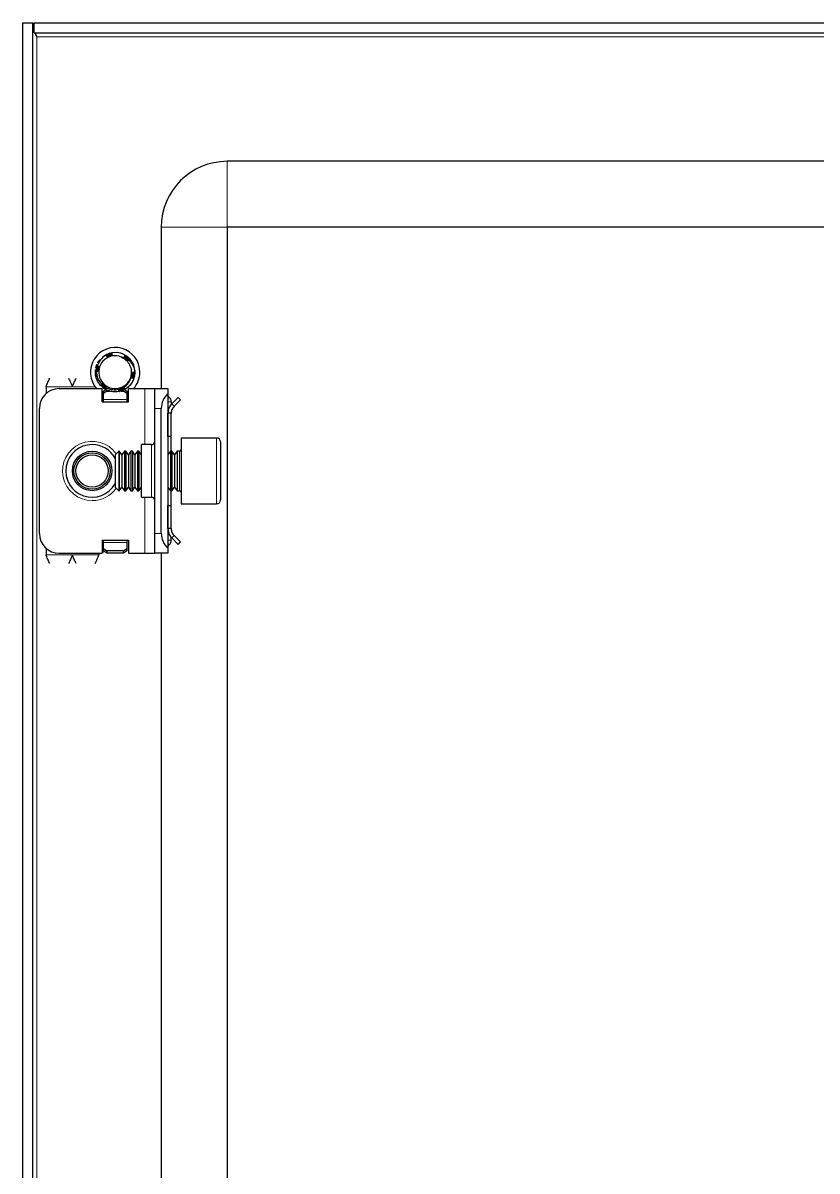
# Model space of a CAD drawing. Header units: millimetres. Extents: x 217 to 1169, y -597 to 1161.
# Drawn here: x 922.8 to 1043.3, y 889.7 to 1064 of the extents above; entities that cross this region are included whole.
import ezdxf

# ---------------------------------------------------------------- set-up
doc = ezdxf.new("R2010")
doc.units = ezdxf.units.MM

msp = doc.modelspace()

# ---------------------------------------------------------------- linework, layer by layer
at = {"color": 7, "linetype": 'Continuous', "lineweight": 25}
for p, q in [((922.78, 1064), (924.28, 1064)), ((922.78, -497), (922.78, 1064)), ((924.28, -497), (924.28, 1064)), ((924.48, 1062.5), (924.48, 1064)), ((924.48, 1064), (1167.08, 1064)), ((924.48, 1062.5), (1167.08, 1062.5)), ((1137.78, 1043), (953.78, 1043)), ((943.78, 1033), (943.78, 1008.5)), ((953.78, 1033), (953.78, -466)), ((1137.78, 1033), (953.78, 1033)), ((935.16, 1013.53), (935.36, 1013.64)), ((935.33, 1013.63), (935.29, 1013.61)), ((935.34, 1013.56), (935.29, 1013.61)), ((935.33, 1013.63), (935.56, 1013.71)), ((935.52, 1013.72), (935.47, 1013.7)), ((935.71, 1013.8), (935.66, 1013.79)), ((935.71, 1013.8), (935.93, 1013.88)), ((935.9, 1013.87), (935.85, 1013.86)), ((936.09, 1013.92), (936.05, 1013.91)), ((936.98, 1014), (936.23, 1013.93)), ((938.48, 1013.48), (938.43, 1013.51)), ((938.64, 1013.36), (938.6, 1013.39)), ((938.8, 1013.22), (938.76, 1013.26)), ((938.94, 1013.08), (938.91, 1013.12)), ((938.94, 1013.08), (939.06, 1012.95)), ((939.05, 1012.96), (939.04, 1012.98)), ((933.78, 1011.1), (933.81, 1011.35)), ((933.78, 1010.89), (933.81, 1011.13)), ((933.78, 1011.1), (933.78, 1011.05)), ((933.78, 1010.89), (933.79, 1010.84)), ((933.8, 1011.3), (933.79, 1011.25)), ((933.82, 1011.51), (933.82, 1011.46)), ((933.86, 1011.71), (933.85, 1011.66)), ((933.86, 1011.71), (933.94, 1011.94)), ((933.92, 1011.9), (933.9, 1011.85)), ((939.07, 1011.87), (939.24, 1011.46)), ((939.77, 1010.81), (939.71, 1010.5)), ((939.77, 1010.81), (939.78, 1010.86)), ((939.78, 1011), (939.78, 1011)), ((933.8, 1010.69), (933.8, 1010.65)), ((933.82, 1010.5), (933.83, 1010.46)), ((933.86, 1010.32), (933.87, 1010.28)), ((933.91, 1010.14), (933.92, 1010.1)), ((933.97, 1009.97), (933.97, 1009.96)), ((939.55, 1009.89), (939.45, 1009.7)), ((939.56, 1009.88), (939.46, 1009.7)), ((939.62, 1010.02), (939.63, 1010.07)), ((939.67, 1010.2), (939.68, 1010.25)), ((939.72, 1010.4), (939.73, 1010.45)), ((939.75, 1010.6), (939.76, 1010.65)), ((926.28, 1008.75), (926.28, 1007.74)), ((928.28, 1008.5), (934.78, 1008.5)), ((934.56, 1008.99), (934.59, 1008.96)), ((934.69, 1008.85), (934.72, 1008.82)), ((934.78, 1006.5), (934.78, 1008.5)), ((934.98, 1007.71), (934.78, 1007.83)), ((935, 1008.59), (934.79, 1008.77)), ((934.84, 1008.72), (934.88, 1008.69)), ((934.98, 1006.5), (934.98, 1007.71)), ((935, 1008.59), (935.04, 1008.56)), ((935.03, 1008.12), (935.37, 1008.37)), ((935.53, 1008.12), (935.03, 1007.77)), ((935.03, 1007.77), (935.03, 1008.12)), ((935.03, 1006.86), (935.03, 1007.77)), ((935.17, 1008.47), (935.21, 1008.45)), ((935.35, 1008.37), (935.21, 1008.48)), ((935.35, 1008.37), (935.39, 1008.34)), ((935.53, 1008.12), (935.93, 1008.12)), ((935.71, 1008.2), (935.75, 1008.19)), ((935.88, 1008.14), (935.93, 1008.13)), ((936.06, 1008.09), (936.11, 1008.08)), ((937.23, 1008.04), (937.05, 1008.02)), ((937.38, 1008.06), (937.42, 1008.07)), ((937.62, 1008.12), (938.03, 1008.12)), ((938.53, 1007.77), (938.03, 1008.12)), ((938.13, 1008.41), (938.53, 1008.12)), ((938.53, 1008.12), (938.53, 1007.77)), ((938.78, 1007.83), (938.53, 1007.69)), ((938.53, 1007.77), (938.53, 1006.86)), ((938.78, 1006.5), (938.78, 1008.5)), ((938.78, 1008.5), (941.28, 1008.5)), ((941.28, 1008.5), (942.78, 1008.5)), ((942.78, 1008.5), (944.78, 1008.5)), ((942.78, 1005.5), (942.78, 1008.5)), ((944.78, 1008.5), (944.78, 1007.74)), ((944.78, 1007.74), (944.78, 984.27)), ((944.78, 1007.42), (944.99, 1007.21)), ((934.78, 1006.5), (938.78, 1006.5)), ((935.03, 1006.5), (935.03, 1006.86)), ((938.53, 1006.86), (938.53, 1006.5)), ((945.28, 1006.5), (945.28, 1006.04)), ((945.37, 1006.17), (946.34, 1007.14)), ((945.72, 1005.81), (945.37, 1006.17)), ((945.72, 1005.81), (946.7, 1006.79)), ((946.34, 1007.14), (946.7, 1006.79)), ((925.28, 986.5), (925.28, 1005.5)), ((942.78, 986.5), (942.78, 1005.5)), ((943.78, 986.5), (943.78, 1005.5)), ((945.28, 1004.75), (944.78, 1004.75)), ((944.78, 1001.25), (944.78, 1004.75)), ((945.28, 1001.25), (945.28, 1004.75)), ((945.28, 1001.25), (944.78, 1001.25)), ((945.28, 999), (945.28, 1001.25)), ((952.18, 1001), (946.78, 1001)), ((946.78, 1001), (946.78, 993.31)), ((952.78, 1000.4), (952.78, 993.63)), ((937.34, 999), (936.78, 998.45)), ((937.39, 999), (937.34, 999)), ((937.34, 999), (937.34, 994.39)), ((937.78, 998.45), (937.39, 999)), ((937.39, 999), (937.39, 998.53)), ((938.17, 999), (937.78, 998.45)), ((938.39, 999), (938.17, 999)), ((938.17, 999), (938.17, 998.53)), ((938.78, 998.45), (938.39, 999)), ((938.39, 999), (938.39, 998.53)), ((939.17, 999), (938.78, 998.45)), ((939.39, 999), (939.17, 999)), ((939.17, 999), (939.17, 998.53)), ((939.78, 998.45), (939.39, 999)), ((939.39, 999), (939.39, 998.53)), ((940.17, 999), (939.78, 998.45)), ((940.39, 999), (940.17, 999)), ((940.17, 999), (940.17, 998.53)), ((940.78, 998.45), (940.39, 999)), ((940.39, 999), (940.39, 998.53)), ((942.28, 1000), (940.78, 1000)), ((940.78, 992), (940.78, 1000)), ((945.17, 999), (944.78, 998.45)), ((945.39, 999), (945.17, 999)), ((945.17, 999), (945.17, 998.53)), ((945.78, 998.45), (945.39, 999)), ((945.39, 999), (945.39, 998.53)), ((946.17, 999), (945.78, 998.45)), ((946.53, 999), (946.17, 999)), ((946.17, 999), (946.17, 998.53)), ((936.78, 998.45), (936.78, 994.69)), ((937.39, 998.53), (937.39, 993)), ((937.78, 998.45), (937.78, 998.06)), ((937.78, 998.06), (937.78, 993.56)), ((938.17, 998.53), (938.17, 993)), ((938.39, 998.53), (938.39, 993)), ((938.78, 998.45), (938.78, 998.06)), ((938.78, 998.06), (938.78, 993.56)), ((939.17, 998.53), (939.17, 993)), ((939.39, 998.53), (939.39, 993)), ((939.78, 998.45), (939.78, 998.06)), ((939.78, 998.06), (939.78, 993.56)), ((940.17, 998.53), (940.17, 993)), ((940.39, 998.53), (940.39, 993)), ((945.17, 998.53), (945.17, 993)), ((945.39, 998.53), (945.39, 993)), ((945.78, 998.45), (945.78, 998.06)), ((945.78, 998.06), (945.78, 993.56)), ((946.17, 998.53), (946.17, 993)), ((936.78, 994.69), (936.78, 993.56)), ((936.78, 993.56), (937.34, 993)), ((937.34, 994.39), (937.34, 993)), ((937.39, 993), (937.78, 993.56)), ((937.78, 993.56), (938.17, 993)), ((938.39, 993), (938.78, 993.56)), ((938.78, 993.56), (939.17, 993)), ((939.39, 993), (939.78, 993.56)), ((939.78, 993.56), (940.17, 993)), ((940.39, 993), (940.78, 993.56)), ((944.78, 993.56), (945.17, 993)), ((945.39, 993), (945.78, 993.56)), ((945.78, 993.56), (946.17, 993)), ((952.78, 993.63), (952.78, 991.6)), ((937.34, 993), (937.39, 993)), ((938.17, 993), (938.39, 993)), ((939.17, 993), (939.39, 993)), ((940.17, 993), (940.39, 993)), ((940.78, 992), (942.28, 992)), ((945.17, 993), (945.39, 993)), ((945.28, 990.75), (945.28, 993)), ((946.17, 993), (946.53, 993)), ((946.78, 993.31), (946.78, 991)), ((944.78, 990.75), (945.28, 990.75)), ((944.78, 987.25), (944.78, 990.75)), ((945.28, 987.25), (945.28, 990.75)), ((946.78, 991), (952.18, 991)), ((942.78, 983.5), (942.78, 986.5)), ((945.28, 987.25), (944.78, 987.25)), ((934.78, 985.5), (934.78, 983.5)), ((934.78, 985.5), (938.78, 985.5)), ((934.98, 983.62), (934.98, 985.5)), ((935.03, 985.15), (935.03, 985.5)), ((935.03, 984.24), (935.03, 985.15)), ((938.53, 985.5), (938.53, 985.15)), ((938.53, 985.15), (938.53, 984.24)), ((938.78, 985.5), (938.78, 983.5)), ((944.99, 984.8), (944.78, 984.59)), ((945.28, 985.5), (945.28, 985.9)), ((945.72, 986.19), (945.37, 985.84)), ((945.37, 985.84), (946.34, 984.86)), ((945.72, 986.19), (946.7, 985.22)), ((946.34, 984.86), (946.7, 985.22)), ((926.28, 984.27), (926.28, 983.25)), ((928.28, 983.5), (934.78, 983.5)), ((934.28, 983.5), (934.28, 983.25)), ((934.78, 983.62), (934.98, 983.62)), ((935.03, 983.88), (935.03, 984.24)), ((935.03, 984.24), (935.53, 983.88)), ((935.53, 983.53), (935.03, 983.88)), ((935.53, 983.88), (935.53, 983.53)), ((938.03, 983.88), (935.53, 983.88)), ((938.03, 983.53), (935.53, 983.53)), ((938.03, 983.88), (938.53, 984.24)), ((938.03, 983.53), (938.03, 983.88)), ((938.53, 983.88), (938.03, 983.53)), ((938.53, 984.24), (938.53, 983.88)), ((938.78, 983.5), (941.28, 983.5)), ((941.28, 983.5), (942.78, 983.5)), ((944.78, 983.5), (942.78, 983.5)), ((943.78, 983.5), (943.78, 608.5)), ((944.78, 984.27), (944.78, 983.5))]:
    msp.add_line(p, q, dxfattribs=at)
at = {"color": 8, "linetype": 'Continuous', "lineweight": 18}
for p, q in [((924.88, -494.9), (924.88, 1061.9)), ((924.88, 1061.9), (1166.68, 1061.9)), ((953.78, 1033), (953.78, 1043)), ((953.78, 1033), (943.78, 1033)), ((926.28, 1008.75), (930.28, 1008.75)), ((930.28, 1008.75), (933.78, 1008.75)), ((941.28, 1000), (941.28, 1008.5)), ((938.53, 1006.86), (935.03, 1006.86)), ((944.78, 1007), (944.99, 1007.21)), ((944.78, 1006.5), (945.28, 1006.5)), ((943.78, 1005.5), (942.78, 1005.5)), ((952.18, 993.31), (952.18, 1001)), ((942.28, 992), (942.28, 1000)), ((946.53, 993), (946.53, 999)), ((941.28, 983.5), (941.28, 992)), ((952.18, 991), (952.18, 993.31)), ((942.78, 986.5), (943.78, 986.5)), ((935.03, 985.15), (938.53, 985.15)), ((944.78, 985.5), (945.28, 985.5)), ((944.78, 985), (944.99, 984.8)), ((926.28, 983.25), (930.28, 983.25)), ((934.28, 983.25), (930.28, 983.25))]:
    msp.add_line(p, q, dxfattribs=at)
at = {"color": 7, "linetype": 'Continuous', "lineweight": 25}
for radius in [3, 2.76, 2.45]:
    msp.add_circle((933.28, 996), radius, dxfattribs=at)
for centre, radius, start, end in [((953.78, 1033), 10, 90, 180), ((936.78, 1011), 3.75, 0, 221.8103), ((936.78, 1011), 2.5, 108.5944, 168.5944), ((936.78, 1011), 2.5, 75.8881, 108.5944), ((936.78, 1011), 3, 59.9286, 86.2193), ((936.78, 1011), 3, 360, 40.7437), ((936.78, 1011), 2.5, 168.5944, 228.5944), ((936.78, 1011), 2.5, 348.5944, 10.5165), ((936.78, 1011), 3.75, 318.1897, 0), ((936.78, 1011), 2.5, 228.5944, 288.5944), ((936.78, 1011), 2.5, 288.5944, 348.5944), ((928.28, 1005.5), 3, 90, 180), ((946.78, 1005.5), 3, 131.8103, 180), ((944.28, 1006.5), 1, 360, 45), ((942.28, 1000.5), 0.5, 270, 0), ((952.18, 1000.4), 0.6, 0, 90), ((933.28, 996), 4, 90, 331.045), ((933.28, 996), 4, 28.955, 90), ((946.53, 999.25), 0.25, 270, 0), ((942.28, 991.5), 0.5, 0, 90), ((946.53, 992.75), 0.25, 0, 90), ((952.18, 991.6), 0.6, 270, 360), ((928.28, 986.5), 3, 180, 270), ((946.78, 986.5), 3, 180, 228.1897), ((944.28, 985.5), 1, 315, 0)]:
    msp.add_arc(centre, radius, start, end, dxfattribs=at)
at = {"color": 8, "linetype": 'Continuous', "lineweight": 18}
for start, end in [(35.4622, 270), (270, 324.5378)]:
    msp.add_arc((933.28, 996), 4.5, start, end, dxfattribs=at)
at = {"color": 7, "linetype": 'Continuous', "lineweight": 25}
for points, knots in [([(924.48, 1062.89), (924.47, 1062.93), (924.33, 1063.3), (924.3, 1063.67), (924.28, 1064)], [0, 0, 0, 0, 0.09093, 1, 1, 1, 1]), ([(924.88, 1061.9), (924.8, 1062.09), (924.7, 1062.29), (924.63, 1062.49), (924.62, 1062.5)], [0, 0, 0, 0, 0.908361, 1, 1, 1, 1]), ([(935.32, 1013.56), (935.25, 1013.51), (934.9, 1013.28), (934.41, 1012.77), (934.18, 1012.22), (934.08, 1011.97)], [0, 0, 0, 0, 0.128781, 0.613629, 1, 1, 1, 1]), ([(934.15, 1012.42), (934.15, 1012.44), (934.22, 1012.62), (934.35, 1012.77), (934.46, 1012.9)], [0, 0, 0, 0, 0.128161, 1, 1, 1, 1]), ([(935.98, 1013.37), (935.97, 1013.37), (935.92, 1013.35), (935.85, 1013.34), (935.75, 1013.34), (935.66, 1013.35), (935.57, 1013.38), (935.49, 1013.42), (935.41, 1013.46), (935.36, 1013.51), (935.33, 1013.55), (935.32, 1013.56)], [0, 0, 0, 0, 0.0429601, 0.1733, 0.2742626, 0.4010814, 0.5277159, 0.6542588, 0.7807587, 0.9368521, 1, 1, 1, 1]), ([(935.33, 1013.63), (935.36, 1013.61), (935.42, 1013.57), (935.49, 1013.5), (935.53, 1013.44), (935.55, 1013.4), (935.55, 1013.39)], [0, 0, 0, 0, 0.319514, 0.608493, 0.891527, 1, 1, 1, 1]), ([(935.63, 1013.37), (935.63, 1013.37), (935.63, 1013.4), (935.61, 1013.47), (935.58, 1013.56), (935.53, 1013.64), (935.49, 1013.68), (935.47, 1013.7)], [0, 0, 0, 0, 0.00279, 0.269575, 0.536371, 0.765499, 1, 1, 1, 1]), ([(935.52, 1013.72), (935.55, 1013.7), (935.6, 1013.66), (935.66, 1013.58), (935.7, 1013.5), (935.73, 1013.42), (935.73, 1013.37), (935.74, 1013.35)], [0, 0, 0, 0, 0.234253, 0.442787, 0.646465, 0.841043, 1, 1, 1, 1]), ([(935.77, 1013.34), (935.77, 1013.37), (935.78, 1013.44), (935.78, 1013.53), (935.75, 1013.63), (935.71, 1013.71), (935.68, 1013.76), (935.66, 1013.79)], [0, 0, 0, 0, 0.181695, 0.396783, 0.61186, 0.803681, 1, 1, 1, 1]), ([(935.71, 1013.8), (935.73, 1013.78), (935.78, 1013.73), (935.83, 1013.65), (935.87, 1013.57), (935.88, 1013.48), (935.88, 1013.41), (935.87, 1013.37), (935.87, 1013.35)], [0, 0, 0, 0, 0.208724, 0.39105, 0.568219, 0.73683, 0.894853, 1, 1, 1, 1]), ([(935.89, 1013.35), (935.89, 1013.36), (935.91, 1013.4), (935.93, 1013.47), (935.94, 1013.57), (935.93, 1013.67), (935.9, 1013.77), (935.87, 1013.83), (935.85, 1013.86)], [0, 0, 0, 0, 0.043388, 0.23288, 0.422274, 0.611632, 0.803279, 1, 1, 1, 1]), ([(935.9, 1013.87), (935.92, 1013.84), (935.96, 1013.79), (936, 1013.7), (936.02, 1013.62), (936.02, 1013.54), (936.01, 1013.46), (936, 1013.41), (935.98, 1013.38), (935.98, 1013.37)], [0, 0, 0, 0, 0.198483, 0.367712, 0.531083, 0.685778, 0.830503, 0.965152, 1, 1, 1, 1]), ([(936.23, 1013.93), (936.24, 1013.91), (936.26, 1013.86), (936.28, 1013.79), (936.28, 1013.71), (936.26, 1013.63), (936.22, 1013.55), (936.16, 1013.47), (936.07, 1013.41), (936.01, 1013.38), (935.98, 1013.37)], [0, 0, 0, 0, 0.098631, 0.238541, 0.378532, 0.49895, 0.601027, 0.777401, 0.9101, 1, 1, 1, 1]), ([(936, 1013.39), (936.01, 1013.41), (936.04, 1013.46), (936.07, 1013.55), (936.09, 1013.65), (936.09, 1013.78), (936.06, 1013.86), (936.05, 1013.91)], [0, 0, 0, 0, 0.13286, 0.29106, 0.491007, 0.69089, 1, 1, 1, 1]), ([(936.09, 1013.92), (936.1, 1013.9), (936.13, 1013.84), (936.16, 1013.76), (936.17, 1013.68), (936.16, 1013.6), (936.13, 1013.51), (936.09, 1013.45), (936.06, 1013.41)], [0, 0, 0, 0, 0.16279, 0.324686, 0.479688, 0.626058, 0.76302, 1, 1, 1, 1]), ([(936.08, 1013.42), (936.09, 1013.43), (936.12, 1013.45), (936.15, 1013.51), (936.2, 1013.59), (936.23, 1013.68), (936.24, 1013.77), (936.24, 1013.86), (936.24, 1013.91), (936.23, 1013.93)], [0, 0, 0, 0, 0.036757, 0.196192, 0.355485, 0.51469, 0.719746, 0.882005, 1, 1, 1, 1]), ([(937.39, 1013.43), (937.67, 1013.38), (937.97, 1013.32), (938.24, 1013.19), (938.25, 1013.19)], [0, 0, 0, 0, 0.965671, 1, 1, 1, 1]), ([(937.39, 1013.43), (937.48, 1013.39), (937.62, 1013.33), (937.75, 1013.26), (937.79, 1013.24)], [0, 0, 0, 0, 0.681733, 1, 1, 1, 1]), ([(937.79, 1013.24), (937.86, 1013.2), (938.18, 1013.04), (938.7, 1012.63), (938.95, 1012.12), (939.07, 1011.87)], [0, 0, 0, 0, 0.130652, 0.560007, 1, 1, 1, 1]), ([(938.25, 1013.19), (938.24, 1013.21), (938.23, 1013.25), (938.22, 1013.33), (938.23, 1013.42), (938.24, 1013.51), (938.27, 1013.57), (938.28, 1013.6)], [0, 0, 0, 0, 0.113604, 0.31095, 0.508229, 0.75166, 1, 1, 1, 1]), ([(938.3, 1013.59), (938.3, 1013.55), (938.3, 1013.48), (938.27, 1013.39), (938.25, 1013.33), (938.23, 1013.3), (938.23, 1013.3)], [0, 0, 0, 0, 0.357139, 0.680979, 0.998183, 1, 1, 1, 1]), ([(938.24, 1013.21), (938.26, 1013.23), (938.31, 1013.27), (938.37, 1013.34), (938.41, 1013.42), (938.43, 1013.48), (938.43, 1013.51)], [0, 0, 0, 0, 0.228254, 0.510351, 0.752319, 1, 1, 1, 1]), ([(938.85, 1012.79), (938.83, 1012.78), (938.79, 1012.77), (938.7, 1012.76), (938.6, 1012.78), (938.52, 1012.82), (938.44, 1012.87), (938.35, 1012.95), (938.28, 1013.07), (938.26, 1013.15), (938.25, 1013.19)], [0, 0, 0, 0, 0.0736464, 0.1695635, 0.351373, 0.4388934, 0.519676, 0.6829056, 0.8511995, 1, 1, 1, 1]), ([(938.48, 1013.48), (938.47, 1013.44), (938.46, 1013.37), (938.43, 1013.28), (938.38, 1013.2), (938.33, 1013.14), (938.29, 1013.11), (938.27, 1013.1)], [0, 0, 0, 0, 0.240212, 0.454711, 0.664287, 0.864517, 1, 1, 1, 1]), ([(938.29, 1013.07), (938.31, 1013.08), (938.37, 1013.1), (938.45, 1013.16), (938.52, 1013.23), (938.57, 1013.3), (938.59, 1013.36), (938.6, 1013.39)], [0, 0, 0, 0, 0.172104, 0.391099, 0.610089, 0.802801, 1, 1, 1, 1]), ([(938.64, 1013.36), (938.64, 1013.32), (938.62, 1013.25), (938.58, 1013.17), (938.52, 1013.1), (938.46, 1013.04), (938.4, 1013), (938.35, 1012.99), (938.34, 1012.99)], [0, 0, 0, 0, 0.209239, 0.392702, 0.571062, 0.740844, 0.899958, 1, 1, 1, 1]), ([(938.35, 1012.96), (938.36, 1012.96), (938.4, 1012.97), (938.48, 1013), (938.57, 1013.04), (938.65, 1013.1), (938.71, 1013.17), (938.75, 1013.23), (938.76, 1013.26)], [0, 0, 0, 0, 0.0505, 0.241124, 0.431653, 0.622154, 0.808692, 1, 1, 1, 1]), ([(938.8, 1013.22), (938.79, 1013.19), (938.76, 1013.13), (938.71, 1013.05), (938.65, 1012.99), (938.58, 1012.94), (938.5, 1012.91), (938.45, 1012.9), (938.42, 1012.9), (938.41, 1012.9)], [0, 0, 0, 0, 0.198035, 0.367663, 0.531495, 0.686664, 0.831818, 0.981917, 1, 1, 1, 1]), ([(938.43, 1012.88), (938.43, 1012.88), (938.47, 1012.88), (938.53, 1012.89), (938.62, 1012.91), (938.7, 1012.94), (938.78, 1012.99), (938.85, 1013.04), (938.89, 1013.09), (938.91, 1013.12)], [0, 0, 0, 0, 0.018281, 0.175639, 0.332896, 0.490097, 0.647274, 0.821632, 1, 1, 1, 1]), ([(938.94, 1013.08), (938.93, 1013.06), (938.9, 1013.01), (938.84, 1012.94), (938.77, 1012.89), (938.7, 1012.85), (938.63, 1012.83), (938.55, 1012.83), (938.5, 1012.84), (938.48, 1012.84)], [0, 0, 0, 0, 0.159446, 0.318034, 0.469983, 0.61348, 0.747649, 0.872856, 1, 1, 1, 1]), ([(938.49, 1012.83), (938.52, 1012.82), (938.58, 1012.81), (938.66, 1012.81), (938.74, 1012.82), (938.83, 1012.84), (938.93, 1012.89), (939, 1012.95), (939.04, 1012.98)], [0, 0, 0, 0, 0.149407, 0.278563, 0.407661, 0.536722, 0.727045, 1, 1, 1, 1]), ([(939.05, 1012.96), (939.04, 1012.94), (939.01, 1012.89), (938.94, 1012.83), (938.89, 1012.8), (938.86, 1012.79), (938.85, 1012.79)], [0, 0, 0, 0, 0.315056, 0.630194, 0.945514, 1, 1, 1, 1]), ([(938.85, 1012.79), (938.88, 1012.76), (939.12, 1012.54), (939.47, 1012.08), (939.71, 1011.47), (939.76, 1011.12), (939.78, 1011)], [0, 0, 0, 0, 0.050685, 0.485619, 0.826643, 1, 1, 1, 1]), ([(933.78, 1011.1), (933.81, 1011.11), (933.88, 1011.14), (933.97, 1011.17), (934.06, 1011.17), (934.11, 1011.16), (934.13, 1011.16)], [0, 0, 0, 0, 0.2937792, 0.5589816, 0.8184942, 1, 1, 1, 1]), ([(934.01, 1011.07), (933.99, 1011.07), (933.94, 1011.08), (933.87, 1011.07), (933.81, 1011.06), (933.78, 1011.05)], [0, 0, 0, 0, 0.236131, 0.613435, 1, 1, 1, 1]), ([(934.56, 1008.99), (934.43, 1009.14), (934.15, 1009.49), (933.86, 1010.15), (933.81, 1010.66), (933.78, 1010.92)], [0, 0, 0, 0, 0.274163, 0.639603, 1, 1, 1, 1]), ([(934.18, 1011.2), (934.17, 1011.21), (934.14, 1011.23), (934.06, 1011.25), (933.97, 1011.27), (933.88, 1011.27), (933.82, 1011.26), (933.79, 1011.25)], [0, 0, 0, 0, 0.050156, 0.304513, 0.55888, 0.776903, 1, 1, 1, 1]), ([(933.8, 1011.3), (933.83, 1011.32), (933.89, 1011.34), (933.99, 1011.35), (934.08, 1011.35), (934.16, 1011.33), (934.22, 1011.31), (934.24, 1011.29), (934.24, 1011.29)], [0, 0, 0, 0, 0.227908, 0.430276, 0.627707, 0.816134, 0.99284, 1, 1, 1, 1]), ([(933.82, 1011.51), (933.86, 1011.52), (933.92, 1011.53), (934.02, 1011.54), (934.11, 1011.52), (934.19, 1011.49), (934.25, 1011.45), (934.29, 1011.42), (934.3, 1011.4)], [0, 0, 0, 0, 0.205811, 0.38496, 0.558827, 0.724121, 0.878934, 1, 1, 1, 1]), ([(934.26, 1011.32), (934.23, 1011.34), (934.18, 1011.38), (934.09, 1011.43), (934, 1011.45), (933.91, 1011.47), (933.85, 1011.46), (933.82, 1011.46)], [0, 0, 0, 0, 0.19243, 0.403622, 0.614801, 0.805152, 1, 1, 1, 1]), ([(934.29, 1011.45), (934.27, 1011.48), (934.22, 1011.52), (934.14, 1011.58), (934.05, 1011.63), (933.96, 1011.65), (933.89, 1011.66), (933.85, 1011.66)], [0, 0, 0, 0, 0.183111, 0.381533, 0.579913, 0.787111, 1, 1, 1, 1]), ([(933.86, 1011.71), (933.9, 1011.71), (933.97, 1011.72), (934.06, 1011.71), (934.14, 1011.68), (934.21, 1011.64), (934.27, 1011.59), (934.3, 1011.55), (934.32, 1011.53)], [0, 0, 0, 0, 0.207037, 0.38272, 0.55212, 0.712365, 0.86221, 1, 1, 1, 1]), ([(934.33, 1011.54), (934.31, 1011.56), (934.29, 1011.61), (934.24, 1011.67), (934.16, 1011.74), (934.08, 1011.8), (933.99, 1011.83), (933.93, 1011.85), (933.9, 1011.85)], [0, 0, 0, 0, 0.112687, 0.266978, 0.464332, 0.661607, 0.829157, 1, 1, 1, 1]), ([(933.91, 1011.83), (933.91, 1011.86), (933.93, 1011.97), (933.98, 1012.07), (934.02, 1012.15)], [0, 0, 0, 0, 0.218168, 1, 1, 1, 1]), ([(933.92, 1011.9), (933.95, 1011.89), (934.01, 1011.89), (934.09, 1011.87), (934.16, 1011.83), (934.23, 1011.78), (934.28, 1011.73), (934.31, 1011.67), (934.33, 1011.63), (934.34, 1011.61)], [0, 0, 0, 0, 0.164802, 0.328662, 0.485343, 0.633184, 0.771489, 0.900657, 1, 1, 1, 1]), ([(934.33, 1011.5), (934.32, 1011.47), (934.3, 1011.39), (934.25, 1011.29), (934.18, 1011.2), (934.12, 1011.14), (934.05, 1011.09), (933.99, 1011.06), (933.95, 1011.05), (933.94, 1011.04)], [0, 0, 0, 0, 0.125166, 0.336769, 0.488675, 0.640371, 0.791962, 0.943503, 1, 1, 1, 1]), ([(933.94, 1011.04), (933.95, 1010.97), (933.97, 1010.58), (934.14, 1009.91), (934.51, 1009.43), (934.68, 1009.21)], [0, 0, 0, 0, 0.108003, 0.585763, 1, 1, 1, 1]), ([(934.08, 1011.97), (934.08, 1011.97), (934.11, 1011.96), (934.17, 1011.93), (934.23, 1011.89), (934.27, 1011.83), (934.31, 1011.76), (934.34, 1011.65), (934.34, 1011.56), (934.33, 1011.51), (934.33, 1011.5)], [0, 0, 0, 0, 0.022761, 0.192243, 0.346896, 0.477535, 0.588677, 0.783334, 0.968624, 1, 1, 1, 1]), ([(934.35, 1011.57), (934.34, 1011.6), (934.33, 1011.67), (934.29, 1011.75), (934.24, 1011.83), (934.18, 1011.89), (934.13, 1011.94), (934.09, 1011.96), (934.08, 1011.97)], [0, 0, 0, 0, 0.182737, 0.363423, 0.543947, 0.724373, 0.904747, 1, 1, 1, 1]), ([(939.29, 1010.67), (939.3, 1010.78), (939.31, 1011.04), (939.27, 1011.3), (939.24, 1011.46)], [0, 0, 0, 0, 0.408521, 1, 1, 1, 1]), ([(939.29, 1010.72), (939.3, 1010.73), (939.31, 1010.76), (939.36, 1010.81), (939.41, 1010.87), (939.47, 1010.91), (939.55, 1010.96), (939.63, 1010.99), (939.71, 1011), (939.76, 1011), (939.78, 1011)], [0, 0, 0, 0, 0.060221, 0.18113, 0.301988, 0.42281, 0.589437, 0.75603, 0.87711, 1, 1, 1, 1]), ([(939.77, 1010.81), (939.74, 1010.79), (939.68, 1010.76), (939.58, 1010.75), (939.49, 1010.75), (939.41, 1010.76), (939.36, 1010.78), (939.34, 1010.79)], [0, 0, 0, 0, 0.235039, 0.445532, 0.651268, 0.847853, 1, 1, 1, 1]), ([(939.42, 1010.87), (939.45, 1010.86), (939.51, 1010.84), (939.6, 1010.83), (939.69, 1010.83), (939.75, 1010.85), (939.78, 1010.86)], [0, 0, 0, 0, 0.237597, 0.516729, 0.755527, 1, 1, 1, 1]), ([(939.78, 1011.01), (939.75, 1011), (939.69, 1010.96), (939.6, 1010.94), (939.54, 1010.93), (939.51, 1010.93)], [0, 0, 0, 0, 0.3712256, 0.7088717, 1, 1, 1, 1]), ([(939.78, 1011.01), (939.78, 1010.96), (939.79, 1010.88), (939.77, 1010.81), (939.76, 1010.78)], [0, 0, 0, 0, 0.659859, 1, 1, 1, 1]), ([(926.28, 1008.75), (926.38, 1009), (926.57, 1009.48), (926.76, 1009.88), (926.85, 1010.08)], [0, 0, 0, 0, 0.5020654, 1, 1, 1, 1]), ([(929.71, 1010.07), (929.79, 1009.91), (929.96, 1009.56), (930.15, 1009.07), (930.27, 1008.79), (930.28, 1008.75)], [0, 0, 0, 0, 0.415483, 0.917152, 1, 1, 1, 1]), ([(930.28, 1008.75), (930.38, 1009), (930.57, 1009.48), (930.76, 1009.88), (930.85, 1010.08)], [0, 0, 0, 0, 0.502065, 1, 1, 1, 1]), ([(933.89, 1010.26), (933.88, 1010.3), (933.81, 1010.45), (933.8, 1010.61), (933.79, 1010.73)], [0, 0, 0, 0, 0.28291, 1, 1, 1, 1]), ([(934.09, 1009.71), (934.07, 1009.73), (933.98, 1009.87), (933.94, 1010.03), (933.9, 1010.16)], [0, 0, 0, 0, 0.192577, 1, 1, 1, 1]), ([(934.47, 1009.12), (934.43, 1009.16), (934.29, 1009.3), (934.2, 1009.47), (934.13, 1009.59)], [0, 0, 0, 0, 0.288707, 1, 1, 1, 1]), ([(934.56, 1008.99), (934.57, 1009.02), (934.6, 1009.07), (934.67, 1009.12), (934.74, 1009.17), (934.81, 1009.2), (934.88, 1009.21), (934.95, 1009.21), (934.99, 1009.2), (935, 1009.2)], [0, 0, 0, 0, 0.169226, 0.337427, 0.497935, 0.649179, 0.790582, 0.922688, 1, 1, 1, 1]), ([(935.05, 1009.16), (935.04, 1009.16), (934.97, 1009.16), (934.87, 1009.14), (934.76, 1009.1), (934.67, 1009.04), (934.62, 1008.99), (934.59, 1008.96)], [0, 0, 0, 0, 0.046579, 0.362688, 0.551736, 0.740753, 1, 1, 1, 1]), ([(934.68, 1009.21), (934.69, 1009.21), (934.71, 1009.22), (934.77, 1009.24), (934.85, 1009.25), (934.96, 1009.23), (935.06, 1009.19), (935.11, 1009.14), (935.13, 1009.13)], [0, 0, 0, 0, 0.045866, 0.230744, 0.387461, 0.658246, 0.861978, 1, 1, 1, 1]), ([(935.04, 1009.19), (935.01, 1009.2), (934.95, 1009.22), (934.86, 1009.23), (934.77, 1009.23), (934.71, 1009.21), (934.68, 1009.21)], [0, 0, 0, 0, 0.251795, 0.502165, 0.752314, 1, 1, 1, 1]), ([(934.69, 1008.85), (934.7, 1008.89), (934.73, 1008.95), (934.79, 1009.02), (934.86, 1009.07), (934.93, 1009.11), (935, 1009.14), (935.05, 1009.14), (935.07, 1009.14)], [0, 0, 0, 0, 0.211659, 0.390361, 0.562352, 0.724819, 0.876696, 1, 1, 1, 1]), ([(935.17, 1009.08), (935.16, 1009.08), (935.11, 1009.08), (935.04, 1009.06), (934.95, 1009.03), (934.86, 1008.97), (934.78, 1008.91), (934.74, 1008.85), (934.72, 1008.82)], [0, 0, 0, 0, 0.0538799, 0.2360508, 0.4181152, 0.6001356, 0.7972381, 1, 1, 1, 1]), ([(934.84, 1008.72), (934.85, 1008.75), (934.87, 1008.82), (934.92, 1008.9), (934.98, 1008.97), (935.04, 1009.02), (935.11, 1009.05), (935.16, 1009.06), (935.19, 1009.06)], [0, 0, 0, 0, 0.203485, 0.379971, 0.551008, 0.713426, 0.865499, 1, 1, 1, 1]), ([(935.13, 1009.13), (935.14, 1009.12), (935.17, 1009.09), (935.22, 1009.02), (935.27, 1008.94), (935.31, 1008.85), (935.33, 1008.77), (935.33, 1008.71), (935.34, 1008.68)], [0, 0, 0, 0, 0.066273, 0.267344, 0.423096, 0.618734, 0.814089, 1, 1, 1, 1]), ([(937.94, 1008.64), (938, 1008.68), (938.33, 1008.86), (938.82, 1009.33), (939.13, 1009.92), (939.22, 1010.26), (939.23, 1010.31)], [0, 0, 0, 0, 0.104785, 0.513079, 0.918136, 1, 1, 1, 1]), ([(939.62, 1010.02), (939.41, 1009.6), (939.09, 1008.95), (938.51, 1008.56), (938.3, 1008.42)], [0, 0, 0, 0, 0.657042, 1, 1, 1, 1]), ([(939.41, 1009.62), (939.38, 1009.55), (939.25, 1009.2), (938.93, 1008.88), (938.66, 1008.66), (938.61, 1008.63)], [0, 0, 0, 0, 0.17549, 0.867074, 1, 1, 1, 1]), ([(939.33, 1009.48), (939.31, 1009.43), (939.21, 1009.13), (938.96, 1008.92), (938.76, 1008.75)], [0, 0, 0, 0, 0.171865, 1, 1, 1, 1]), ([(939.05, 1009.04), (939.05, 1009.04), (939.07, 1009.06), (939.08, 1009.08), (939.09, 1009.09)], [0, 0, 0, 0, 0.296796, 1, 1, 1, 1]), ([(939.23, 1010.31), (939.23, 1010.35), (939.22, 1010.41), (939.23, 1010.48), (939.23, 1010.51)], [0, 0, 0, 0, 0.5444726, 1, 1, 1, 1]), ([(939.67, 1010.2), (939.64, 1010.2), (939.58, 1010.2), (939.49, 1010.22), (939.42, 1010.25), (939.35, 1010.29), (939.29, 1010.34), (939.25, 1010.4), (939.23, 1010.43), (939.22, 1010.45)], [0, 0, 0, 0, 0.165667, 0.330522, 0.488809, 0.638525, 0.778629, 0.909213, 1, 1, 1, 1]), ([(939.62, 1010.02), (939.59, 1010.03), (939.53, 1010.03), (939.45, 1010.06), (939.38, 1010.11), (939.32, 1010.16), (939.28, 1010.22), (939.25, 1010.28), (939.23, 1010.34), (939.22, 1010.37), (939.22, 1010.38)], [0, 0, 0, 0, 0.154027, 0.307095, 0.452862, 0.590123, 0.718565, 0.838856, 0.95247, 1, 1, 1, 1]), ([(939.23, 1010.51), (939.23, 1010.52), (939.24, 1010.56), (939.26, 1010.62), (939.28, 1010.66), (939.29, 1010.67)], [0, 0, 0, 0, 0.157682, 0.8030401, 1, 1, 1, 1]), ([(939.25, 1010.51), (939.27, 1010.49), (939.3, 1010.44), (939.36, 1010.38), (939.43, 1010.33), (939.51, 1010.29), (939.6, 1010.26), (939.65, 1010.25), (939.68, 1010.25)], [0, 0, 0, 0, 0.137266, 0.30795, 0.478578, 0.649185, 0.822833, 1, 1, 1, 1]), ([(939.25, 1010.36), (939.26, 1010.35), (939.28, 1010.31), (939.33, 1010.25), (939.4, 1010.18), (939.48, 1010.12), (939.56, 1010.09), (939.61, 1010.07), (939.63, 1010.07)], [0, 0, 0, 0, 0.076151, 0.276704, 0.47712, 0.677473, 0.837574, 1, 1, 1, 1]), ([(939.26, 1010.65), (939.27, 1010.64), (939.3, 1010.61), (939.36, 1010.55), (939.45, 1010.5), (939.54, 1010.46), (939.63, 1010.44), (939.7, 1010.45), (939.73, 1010.45)], [0, 0, 0, 0, 0.069872, 0.258455, 0.446951, 0.635422, 0.81547, 1, 1, 1, 1]), ([(939.72, 1010.4), (939.68, 1010.39), (939.62, 1010.38), (939.52, 1010.38), (939.44, 1010.41), (939.36, 1010.44), (939.3, 1010.48), (939.27, 1010.52), (939.26, 1010.53)], [0, 0, 0, 0, 0.208898, 0.388587, 0.562428, 0.727295, 0.881578, 1, 1, 1, 1]), ([(939.75, 1010.6), (939.72, 1010.59), (939.65, 1010.57), (939.56, 1010.56), (939.47, 1010.57), (939.39, 1010.6), (939.33, 1010.63), (939.29, 1010.65), (939.28, 1010.66)], [0, 0, 0, 0, 0.214065, 0.402363, 0.585629, 0.760234, 0.923894, 1, 1, 1, 1]), ([(939.32, 1010.76), (939.34, 1010.74), (939.39, 1010.7), (939.49, 1010.67), (939.58, 1010.64), (939.67, 1010.64), (939.73, 1010.65), (939.76, 1010.65)], [0, 0, 0, 0, 0.189173, 0.404697, 0.62022, 0.807935, 1, 1, 1, 1]), ([(939.54, 1009.89), (939.53, 1009.83), (939.5, 1009.71), (939.43, 1009.59), (939.4, 1009.53)], [0, 0, 0, 0, 0.462482, 1, 1, 1, 1]), ([(939.72, 1010.4), (939.71, 1010.35), (939.7, 1010.27), (939.66, 1010.19), (939.65, 1010.17)], [0, 0, 0, 0, 0.6579883, 1, 1, 1, 1]), ([(935.24, 1009), (935.24, 1009), (935.2, 1008.99), (935.14, 1008.96), (935.05, 1008.91), (934.98, 1008.84), (934.92, 1008.77), (934.89, 1008.71), (934.88, 1008.69)], [0, 0, 0, 0, 0.002693, 0.20821, 0.413641, 0.619057, 0.807274, 1, 1, 1, 1]), ([(935, 1008.59), (935.01, 1008.62), (935.02, 1008.69), (935.06, 1008.78), (935.11, 1008.86), (935.17, 1008.92), (935.22, 1008.96), (935.25, 1008.97), (935.25, 1008.97)], [0, 0, 0, 0, 0.2228312, 0.4200991, 0.6124087, 0.7958503, 0.9678945, 1, 1, 1, 1]), ([(935.3, 1008.87), (935.29, 1008.87), (935.24, 1008.84), (935.18, 1008.79), (935.12, 1008.72), (935.07, 1008.64), (935.05, 1008.59), (935.04, 1008.56)], [0, 0, 0, 0, 0.0849649, 0.3293377, 0.5737157, 0.7844106, 1, 1, 1, 1]), ([(935.17, 1008.47), (935.17, 1008.51), (935.18, 1008.58), (935.21, 1008.67), (935.25, 1008.75), (935.29, 1008.8), (935.31, 1008.82), (935.31, 1008.82)], [0, 0, 0, 0, 0.275174, 0.522846, 0.765225, 0.99702, 1, 1, 1, 1]), ([(935.34, 1008.69), (935.31, 1008.66), (935.28, 1008.61), (935.23, 1008.53), (935.22, 1008.47), (935.21, 1008.45)], [0, 0, 0, 0, 0.36332, 0.677837, 1, 1, 1, 1]), ([(935.41, 1008.66), (935.41, 1008.65), (935.42, 1008.62), (935.41, 1008.56), (935.38, 1008.47), (935.35, 1008.41), (935.33, 1008.38)], [0, 0, 0, 0, 0.0582551, 0.3055086, 0.6471604, 1, 1, 1, 1]), ([(937.38, 1008.06), (937.35, 1008.06), (937.03, 1008), (936.39, 1007.99), (935.73, 1008.17), (935.4, 1008.34), (935.33, 1008.38)], [0, 0, 0, 0, 0.044285, 0.46488, 0.894202, 1, 1, 1, 1]), ([(935.34, 1008.68), (935.4, 1008.65), (935.73, 1008.47), (936.4, 1008.29), (937.02, 1008.33), (937.31, 1008.4), (937.31, 1008.4)], [0, 0, 0, 0, 0.102158, 0.551599, 0.99962, 1, 1, 1, 1]), ([(935.35, 1008.37), (935.35, 1008.4), (935.35, 1008.47), (935.37, 1008.57), (935.4, 1008.62), (935.41, 1008.65)], [0, 0, 0, 0, 0.371432, 0.710618, 1, 1, 1, 1]), ([(936.29, 1008.06), (936.23, 1008.07), (936.08, 1008.07), (935.94, 1008.12), (935.85, 1008.15)], [0, 0, 0, 0, 0.353316, 1, 1, 1, 1]), ([(936.95, 1008.03), (936.88, 1008.02), (936.71, 1007.99), (936.54, 1008.01), (936.44, 1008.02)], [0, 0, 0, 0, 0.3996251, 1, 1, 1, 1]), ([(937.31, 1008.4), (937.32, 1008.42), (937.34, 1008.47), (937.4, 1008.54), (937.49, 1008.6), (937.55, 1008.62), (937.58, 1008.63)], [0, 0, 0, 0, 0.153621, 0.528305, 0.811762, 1, 1, 1, 1]), ([(937.46, 1008.57), (937.43, 1008.55), (937.38, 1008.51), (937.34, 1008.45), (937.32, 1008.41), (937.31, 1008.4)], [0, 0, 0, 0, 0.41332, 0.833507, 1, 1, 1, 1]), ([(937.38, 1008.06), (937.37, 1008.09), (937.34, 1008.14), (937.33, 1008.23), (937.33, 1008.31), (937.34, 1008.39), (937.37, 1008.48), (937.42, 1008.53), (937.45, 1008.57)], [0, 0, 0, 0, 0.162579, 0.32416, 0.478216, 0.623372, 0.759205, 1, 1, 1, 1]), ([(937.49, 1008.57), (937.49, 1008.57), (937.46, 1008.52), (937.43, 1008.44), (937.4, 1008.32), (937.4, 1008.24), (937.4, 1008.15), (937.42, 1008.1), (937.42, 1008.07)], [0, 0, 0, 0, 0.001313, 0.309582, 0.493731, 0.677835, 0.837663, 1, 1, 1, 1]), ([(937.57, 1008.11), (937.55, 1008.14), (937.51, 1008.19), (937.48, 1008.28), (937.47, 1008.36), (937.47, 1008.45), (937.49, 1008.52), (937.51, 1008.58), (937.53, 1008.61), (937.54, 1008.62)], [0, 0, 0, 0, 0.195461, 0.359649, 0.517607, 0.666788, 0.806268, 0.936243, 1, 1, 1, 1]), ([(937.61, 1008.62), (937.6, 1008.6), (937.57, 1008.54), (937.56, 1008.46), (937.55, 1008.37), (937.56, 1008.25), (937.59, 1008.17), (937.61, 1008.12)], [0, 0, 0, 0, 0.1470651, 0.3212312, 0.4953456, 0.6694433, 1, 1, 1, 1]), ([(937.57, 1008.11), (937.57, 1008.11), (937.59, 1008.11), (937.6, 1008.12), (937.61, 1008.12)], [0, 0, 0, 0, 0.4789775, 1, 1, 1, 1]), ([(937.58, 1008.63), (937.59, 1008.64), (937.64, 1008.65), (937.72, 1008.66), (937.82, 1008.66), (937.89, 1008.65), (937.93, 1008.64), (937.94, 1008.64)], [0, 0, 0, 0, 0.099011, 0.388276, 0.61301, 0.895384, 1, 1, 1, 1]), ([(937.76, 1008.17), (937.73, 1008.19), (937.69, 1008.24), (937.64, 1008.33), (937.62, 1008.41), (937.61, 1008.49), (937.61, 1008.57), (937.62, 1008.61), (937.63, 1008.62)], [0, 0, 0, 0, 0.213002, 0.396975, 0.575181, 0.744364, 0.902779, 1, 1, 1, 1]), ([(937.73, 1008.66), (937.73, 1008.66), (937.71, 1008.62), (937.71, 1008.55), (937.7, 1008.45), (937.72, 1008.35), (937.75, 1008.26), (937.79, 1008.21), (937.8, 1008.18)], [0, 0, 0, 0, 0.019058, 0.219488, 0.419831, 0.620151, 0.807785, 1, 1, 1, 1]), ([(937.95, 1008.24), (937.92, 1008.26), (937.87, 1008.31), (937.81, 1008.39), (937.78, 1008.47), (937.76, 1008.55), (937.75, 1008.62), (937.76, 1008.65), (937.76, 1008.66)], [0, 0, 0, 0, 0.218347, 0.41099, 0.598711, 0.777744, 0.945667, 1, 1, 1, 1]), ([(937.95, 1008.24), (937.93, 1008.23), (937.87, 1008.21), (937.8, 1008.19), (937.76, 1008.19)], [0, 0, 0, 0, 0.301025, 1, 1, 1, 1]), ([(937.76, 1008.17), (937.77, 1008.17), (937.78, 1008.17), (937.8, 1008.18), (937.8, 1008.18)], [0, 0, 0, 0, 0.4765794, 1, 1, 1, 1]), ([(937.86, 1008.66), (937.86, 1008.64), (937.86, 1008.59), (937.87, 1008.5), (937.9, 1008.41), (937.94, 1008.33), (937.98, 1008.28), (938, 1008.26)], [0, 0, 0, 0, 0.114393, 0.350182, 0.585971, 0.790611, 1, 1, 1, 1]), ([(938.14, 1008.33), (938.11, 1008.35), (938.05, 1008.39), (937.99, 1008.46), (937.94, 1008.54), (937.91, 1008.61), (937.91, 1008.64), (937.91, 1008.65)], [0, 0, 0, 0, 0.260762, 0.494805, 0.723794, 0.94279, 1, 1, 1, 1]), ([(937.95, 1008.24), (937.96, 1008.24), (937.97, 1008.25), (937.99, 1008.26), (938, 1008.26)], [0, 0, 0, 0, 0.476486, 1, 1, 1, 1]), ([(937.96, 1008.69), (937.97, 1008.68), (938.01, 1008.67), (938.08, 1008.65), (938.16, 1008.6), (938.24, 1008.52), (938.28, 1008.46), (938.3, 1008.42)], [0, 0, 0, 0, 0.084477, 0.253367, 0.470159, 0.686909, 1, 1, 1, 1]), ([(938.02, 1008.63), (938.03, 1008.61), (938.04, 1008.56), (938.07, 1008.49), (938.12, 1008.41), (938.16, 1008.37), (938.18, 1008.35)], [0, 0, 0, 0, 0.154183, 0.462567, 0.728091, 1, 1, 1, 1]), ([(938.32, 1008.43), (938.29, 1008.45), (938.23, 1008.48), (938.16, 1008.55), (938.12, 1008.6), (938.1, 1008.63)], [0, 0, 0, 0, 0.3628583, 0.6934345, 1, 1, 1, 1]), ([(938.14, 1008.33), (938.15, 1008.33), (938.16, 1008.34), (938.18, 1008.35), (938.18, 1008.35)], [0, 0, 0, 0, 0.477867, 1, 1, 1, 1]), ([(938.32, 1008.43), (938.32, 1008.43), (938.34, 1008.44), (938.35, 1008.45), (938.36, 1008.45)], [0, 0, 0, 0, 0.4801941, 1, 1, 1, 1]), ([(938.49, 1008.54), (938.48, 1008.53), (938.43, 1008.49), (938.37, 1008.47), (938.33, 1008.45)], [0, 0, 0, 0, 0.230751, 1, 1, 1, 1]), ([(938.49, 1008.54), (938.49, 1008.54), (938.51, 1008.55), (938.52, 1008.56), (938.53, 1008.56)], [0, 0, 0, 0, 0.482687, 1, 1, 1, 1]), ([(938.64, 1008.65), (938.65, 1008.66), (938.66, 1008.67), (938.67, 1008.68), (938.68, 1008.68)], [0, 0, 0, 0, 0.484546, 1, 1, 1, 1]), ([(938.79, 1008.77), (938.79, 1008.78), (938.81, 1008.79), (938.82, 1008.8), (938.82, 1008.8)], [0, 0, 0, 0, 0.485158, 1, 1, 1, 1]), ([(938.92, 1008.9), (938.93, 1008.91), (938.94, 1008.92), (938.95, 1008.93), (938.95, 1008.93)], [0, 0, 0, 0, 0.4842322, 1, 1, 1, 1]), ([(945.37, 1006.17), (945.21, 1005.98), (944.91, 1005.6), (944.79, 1005.07), (944.78, 1004.79), (944.78, 1004.75)], [0, 0, 0, 0, 0.461863, 0.923726, 1, 1, 1, 1]), ([(945.72, 1005.81), (945.6, 1005.66), (945.42, 1005.44), (945.3, 1005.06), (945.29, 1004.86), (945.28, 1004.75)], [0, 0, 0, 0, 0.4850424, 0.7384039, 1, 1, 1, 1]), ([(944.78, 987.25), (944.81, 987.01), (944.86, 986.53), (945.14, 986.07), (945.34, 985.87), (945.37, 985.84)], [0, 0, 0, 0, 0.461863, 0.923726, 1, 1, 1, 1]), ([(945.28, 987.25), (945.3, 987.06), (945.33, 986.77), (945.52, 986.42), (945.65, 986.27), (945.72, 986.19)], [0, 0, 0, 0, 0.485042, 0.738404, 1, 1, 1, 1]), ([(926.85, 981.94), (926.77, 982.1), (926.6, 982.45), (926.41, 982.93), (926.3, 983.21), (926.28, 983.25)], [0, 0, 0, 0, 0.415483, 0.917152, 1, 1, 1, 1]), ([(930.28, 983.25), (930.19, 983.01), (929.99, 982.52), (929.8, 982.13), (929.71, 981.93)], [0, 0, 0, 0, 0.502065, 1, 1, 1, 1]), ([(930.85, 981.94), (930.77, 982.1), (930.6, 982.45), (930.41, 982.93), (930.3, 983.21), (930.28, 983.25)], [0, 0, 0, 0, 0.415483, 0.917152, 1, 1, 1, 1]), ([(934.28, 983.25), (934.19, 983.01), (933.99, 982.52), (933.8, 982.13), (933.71, 981.93)], [0, 0, 0, 0, 0.502065, 1, 1, 1, 1])]:
    msp.add_open_spline(points, degree=3, knots=knots, dxfattribs=at)
msp.add_open_spline([(924.48, 1062.5), (924.51, 1062.49), (924.58, 1062.48), (924.68, 1062.34), (924.78, 1062.14), (924.85, 1061.98), (924.88, 1061.9)], degree=3, dxfattribs=at)

doc.saveas('drawing.dxf')
